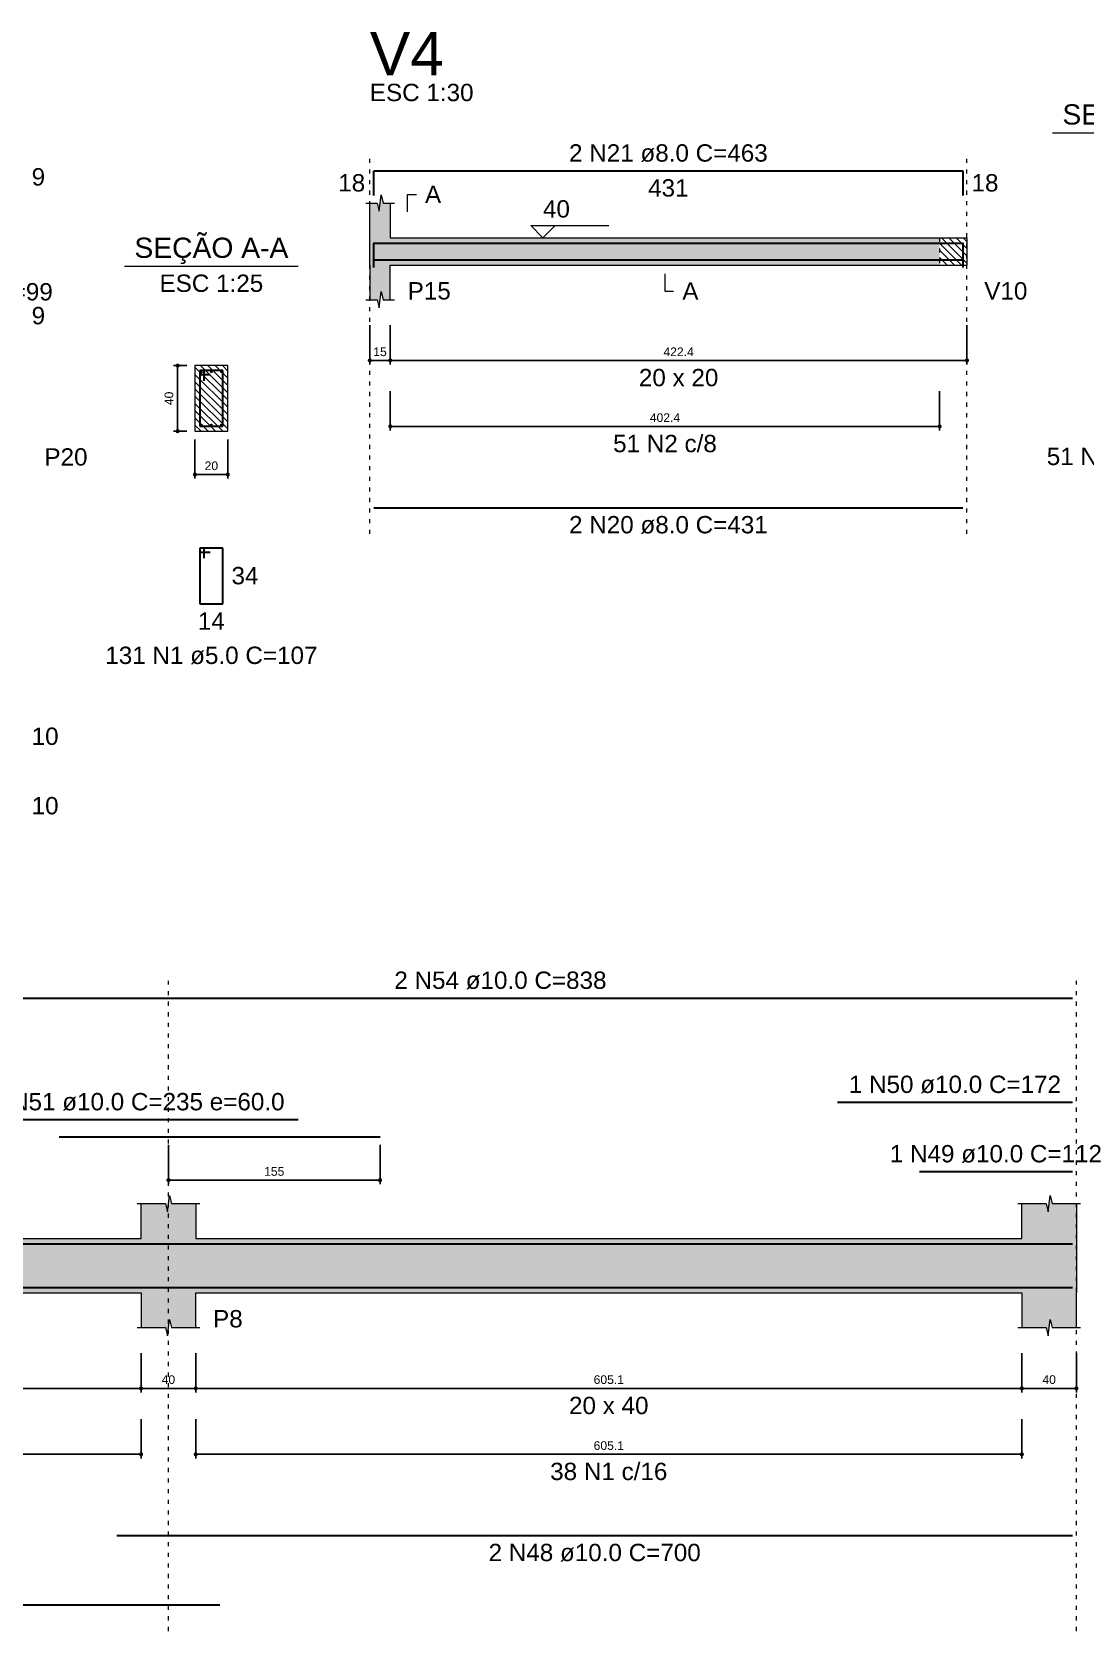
# Model space of a CAD drawing. Header units: millimetres. Extents: x 180 to 11148, y -1598 to 1045.
# Drawn here: x 1585.1 to 1610.82, y 5.5 to 44.54 of the extents above; entities that cross this region are included whole.
import ezdxf

# ---------------------------------------------------------------- set-up
doc = ezdxf.new("R2010")
doc.units = ezdxf.units.MM
doc.header["$MEASUREMENT"] = 0
doc.linetypes.add('DOT2', pattern=[3.175, 0, -3.175])
for name, color, linetype, lineweight in [('Descrição da armadura', 7, 'Continuous', 5), ('DT-Barras na forma', 2, 'Continuous', 30), ('DT-Barras no corte', 5, 'Continuous', 5), ('DT-Barras rebatidas', 2, 'Continuous', 30), ('DT-Cotas', 9, 'Continuous', 5), ('DT-Forma', 5, 'Continuous', 5), ('DT-Hachura forma vigas', 252, 'Continuous', 5), ('DT-Hachura intersecção vigas', 9, 'Continuous', 5), ('DT-Hachura seção vigas', 252, 'Continuous', 5), ('DT-Pontilhado', 9, 'DOT2', 5), ('DT-Textos', 7, 'Continuous', 5), ('DT-Título', 3, 'Continuous', 20), ('Textos armaduras', 7, 'Continuous', 5)]:
    doc.layers.add(name, color=color, linetype=linetype, lineweight=lineweight)
doc.styles.add('Arial', font='arial.ttf')
doc.dimstyles.new('UM_25.000000', dxfattribs={"dimtxt": 0.18, "dimasz": 0.1, "dimexe": 0.1, "dimexo": 0.2, "dimgap": 0, "dimtad": 1, "dimtih": 1, "dimtoh": 1, "dimdec": 1, "dimlfac": 25, "dimzin": 0, "dimdsep": 46, "dimtxsty": 'Standard', "dimcen": 0.09, "dimdle": 0.1, "dimadec": 1, "dimazin": 2, "dimtfac": 1, "dimtdec": 4, "dimtofl": 0, "dimtmove": 0, "dimatfit": 3, "dimfxl": 1, "dimtolj": 1, "dimarcsym": 0})
doc.dimstyles.new('UM_30.000000', dxfattribs={"dimtxt": 0.18, "dimasz": 0.1, "dimexe": 0.1, "dimexo": 0.2, "dimgap": 0, "dimtad": 1, "dimtih": 1, "dimtoh": 1, "dimdec": 1, "dimlfac": 30, "dimzin": 0, "dimdsep": 46, "dimtxsty": 'Standard', "dimcen": 0.09, "dimdle": 0.1, "dimadec": 1, "dimazin": 2, "dimtfac": 1, "dimtdec": 4, "dimtofl": 0, "dimtmove": 0, "dimatfit": 3, "dimfxl": 1, "dimtolj": 1, "dimarcsym": 0})
pattern_1 = [(135, (1363.44159, -104.45506), (-0.08838835, -0.08838835), [])]

# ---------------------------------------------------------------- blocks, each defined once
blk = doc.blocks.new('_Dot')
at = {"color": 0, "linetype": 'ByBlock', "lineweight": -2}
blk.add_line((-0.5, 0), (-1, 0), dxfattribs=at)
at = {"color": 0, "linetype": 'ByBlock', "const_width": 0.5}
blk.add_lwpolyline([(-0.25, 0, 1), (0.25, 0, 1)], format="xyb", close=True, dxfattribs=at)
blk = doc.blocks.new('*D281')
at = {"layer": 'Defpoints', "color": 0, "transparency": 16777216}
for p in [(1588.661, 36.399), (1589.084, 36.399), (1589.084, 34.799)]:
    blk.add_point(p, dxfattribs=at)
at = {"layer": 'DT-Cotas', "color": 0, "lineweight": -2, "transparency": 16777216}
for p, q in [((1588.884, 36.399), (1588.561, 36.399)), ((1588.661, 34.899), (1588.661, 36.299)), ((1588.884, 34.799), (1588.561, 34.799))]:
    blk.add_line(p, q, dxfattribs=at)
at = {"layer": 'DT-Cotas', "color": 0, "lineweight": -2, "transparency": 16777216, "xscale": 0.1000000014901161, "yscale": 0.1000000014901161, "zscale": 0.1000000014901161}
for p, rotation in [((1588.661, 36.399), 90), ((1588.661, 34.799), 270)]:
    blk.add_blockref('_Dot', p, dxfattribs=dict(at, rotation=rotation))
at = {"layer": 'DT-Cotas', "transparency": 16777216, "insert": (1588.449, 35.599), "char_height": 0.2118, "attachment_point": 5, "rotation": 90, "style": 'Arial'}
blk.add_mtext('\\A1;40', dxfattribs=at)
blk = doc.blocks.new('*D282')
at = {"layer": 'Defpoints', "color": 0, "transparency": 16777216}
for p in [(1589.084, 34.799), (1589.884, 34.799), (1589.884, 33.74)]:
    blk.add_point(p, dxfattribs=at)
at = {"layer": 'DT-Cotas', "color": 0, "lineweight": -2, "transparency": 16777216}
for p, q in [((1589.084, 34.599), (1589.084, 33.64)), ((1589.884, 34.599), (1589.884, 33.64)), ((1589.184, 33.74), (1589.784, 33.74))]:
    blk.add_line(p, q, dxfattribs=at)
at = {"layer": 'DT-Cotas', "color": 0, "lineweight": -2, "transparency": 16777216, "xscale": 0.1000000014901161, "yscale": 0.1000000014901161, "zscale": 0.1000000014901161, "rotation": 180}
blk.add_blockref('_Dot', (1589.084, 33.74), dxfattribs=at)
at = {"layer": 'DT-Cotas', "color": 0, "lineweight": -2, "transparency": 16777216, "xscale": 0.1000000014901161, "yscale": 0.1000000014901161, "zscale": 0.1000000014901161}
blk.add_blockref('_Dot', (1589.884, 33.74), dxfattribs=at)
at = {"layer": 'DT-Cotas', "transparency": 16777216, "insert": (1589.484, 33.952), "char_height": 0.2118, "attachment_point": 5, "rotation": 0.0057, "style": 'Arial'}
blk.add_mtext('\\A1;20', dxfattribs=at)
blk = doc.blocks.new('*D283')
at = {"layer": 'Defpoints', "color": 0, "transparency": 16777216}
for p in [(1593.353, 37.584), (1593.853, 37.584), (1593.853, 36.525)]:
    blk.add_point(p, dxfattribs=at)
at = {"layer": 'DT-Cotas', "color": 0, "lineweight": -2, "transparency": 16777216}
for p, q in [((1593.353, 37.384), (1593.353, 36.425)), ((1593.853, 37.384), (1593.853, 36.425)), ((1593.453, 36.525), (1593.753, 36.525))]:
    blk.add_line(p, q, dxfattribs=at)
at = {"layer": 'DT-Cotas', "color": 0, "lineweight": -2, "transparency": 16777216, "xscale": 0.1000000014901161, "yscale": 0.1000000014901161, "zscale": 0.1000000014901161, "rotation": 180}
blk.add_blockref('_Dot', (1593.353, 36.525), dxfattribs=at)
at = {"layer": 'DT-Cotas', "color": 0, "lineweight": -2, "transparency": 16777216, "xscale": 0.1000000014901161, "yscale": 0.1000000014901161, "zscale": 0.1000000014901161}
blk.add_blockref('_Dot', (1593.853, 36.525), dxfattribs=at)
at = {"layer": 'DT-Cotas', "transparency": 16777216, "insert": (1593.603, 36.736), "char_height": 0.2118, "attachment_point": 5, "rotation": 0.0057, "style": 'Arial'}
blk.add_mtext('\\A1;15', dxfattribs=at)
blk = doc.blocks.new('*D284')
at = {"layer": 'Defpoints', "color": 0, "transparency": 16777216}
for p in [(1593.853, 37.584), (1607.933, 37.584), (1607.933, 36.525)]:
    blk.add_point(p, dxfattribs=at)
at = {"layer": 'DT-Cotas', "color": 0, "lineweight": -2, "transparency": 16777216}
for p, q in [((1593.853, 37.384), (1593.853, 36.425)), ((1607.933, 37.384), (1607.933, 36.425)), ((1593.953, 36.525), (1607.833, 36.525))]:
    blk.add_line(p, q, dxfattribs=at)
at = {"layer": 'DT-Cotas', "color": 0, "lineweight": -2, "transparency": 16777216, "xscale": 0.1000000014901161, "yscale": 0.1000000014901161, "zscale": 0.1000000014901161, "rotation": 180}
blk.add_blockref('_Dot', (1593.853, 36.525), dxfattribs=at)
at = {"layer": 'DT-Cotas', "color": 0, "lineweight": -2, "transparency": 16777216, "xscale": 0.1000000014901161, "yscale": 0.1000000014901161, "zscale": 0.1000000014901161}
blk.add_blockref('_Dot', (1607.933, 36.525), dxfattribs=at)
at = {"layer": 'DT-Cotas', "transparency": 16777216, "insert": (1600.893, 36.736), "char_height": 0.2118, "attachment_point": 5, "rotation": 0.0057, "style": 'Arial'}
blk.add_mtext('\\A1;422.4', dxfattribs=at)
blk = doc.blocks.new('*D285')
at = {"layer": 'Defpoints', "color": 0, "transparency": 16777216}
for p in [(1593.853, 35.974), (1607.266, 35.974), (1607.266, 34.915)]:
    blk.add_point(p, dxfattribs=at)
at = {"layer": 'DT-Cotas', "color": 0, "lineweight": -2, "transparency": 16777216}
for p, q in [((1593.853, 35.774), (1593.853, 34.815)), ((1607.266, 35.774), (1607.266, 34.815)), ((1593.953, 34.915), (1607.166, 34.915))]:
    blk.add_line(p, q, dxfattribs=at)
at = {"layer": 'DT-Cotas', "color": 0, "lineweight": -2, "transparency": 16777216, "xscale": 0.1000000014901161, "yscale": 0.1000000014901161, "zscale": 0.1000000014901161, "rotation": 180}
blk.add_blockref('_Dot', (1593.853, 34.915), dxfattribs=at)
at = {"layer": 'DT-Cotas', "color": 0, "lineweight": -2, "transparency": 16777216, "xscale": 0.1000000014901161, "yscale": 0.1000000014901161, "zscale": 0.1000000014901161}
blk.add_blockref('_Dot', (1607.266, 34.915), dxfattribs=at)
at = {"layer": 'DT-Cotas', "transparency": 16777216, "insert": (1600.56, 35.127), "char_height": 0.2118, "attachment_point": 5, "rotation": 0.0057, "style": 'Arial'}
blk.add_mtext('\\A1;402.4', dxfattribs=at)
blk = doc.blocks.new('*D337')
at = {"layer": 'Defpoints', "color": 0, "transparency": 16777216}
for p in [(1567.442, 12.487), (1587.769, 12.487), (1587.769, 11.428)]:
    blk.add_point(p, dxfattribs=at)
at = {"layer": 'DT-Cotas', "color": 0, "lineweight": -2, "transparency": 16777216}
for p, q in [((1567.442, 12.287), (1567.442, 11.328)), ((1587.769, 12.287), (1587.769, 11.328)), ((1567.542, 11.428), (1587.669, 11.428))]:
    blk.add_line(p, q, dxfattribs=at)
at = {"layer": 'DT-Cotas', "color": 0, "lineweight": -2, "transparency": 16777216, "xscale": 0.1000000014901161, "yscale": 0.1000000014901161, "zscale": 0.1000000014901161, "rotation": 180}
blk.add_blockref('_Dot', (1567.442, 11.428), dxfattribs=at)
at = {"layer": 'DT-Cotas', "color": 0, "lineweight": -2, "transparency": 16777216, "xscale": 0.1000000014901161, "yscale": 0.1000000014901161, "zscale": 0.1000000014901161}
blk.add_blockref('_Dot', (1587.769, 11.428), dxfattribs=at)
at = {"layer": 'DT-Cotas', "transparency": 16777216, "insert": (1577.605, 11.64), "char_height": 0.2118, "attachment_point": 5, "rotation": 0.0057, "style": 'Arial'}
blk.add_mtext('\\A1;609.8', dxfattribs=at)
blk = doc.blocks.new('*D338')
at = {"layer": 'Defpoints', "color": 0, "transparency": 16777216}
for p in [(1587.769, 12.487), (1589.102, 12.487), (1589.102, 11.428)]:
    blk.add_point(p, dxfattribs=at)
at = {"layer": 'DT-Cotas', "color": 0, "lineweight": -2, "transparency": 16777216}
for p, q in [((1587.769, 12.287), (1587.769, 11.328)), ((1589.102, 12.287), (1589.102, 11.328)), ((1587.869, 11.428), (1589.002, 11.428))]:
    blk.add_line(p, q, dxfattribs=at)
at = {"layer": 'DT-Cotas', "color": 0, "lineweight": -2, "transparency": 16777216, "xscale": 0.1000000014901161, "yscale": 0.1000000014901161, "zscale": 0.1000000014901161, "rotation": 180}
blk.add_blockref('_Dot', (1587.769, 11.428), dxfattribs=at)
at = {"layer": 'DT-Cotas', "color": 0, "lineweight": -2, "transparency": 16777216, "xscale": 0.1000000014901161, "yscale": 0.1000000014901161, "zscale": 0.1000000014901161}
blk.add_blockref('_Dot', (1589.102, 11.428), dxfattribs=at)
at = {"layer": 'DT-Cotas', "transparency": 16777216, "insert": (1588.435, 11.64), "char_height": 0.2118, "attachment_point": 5, "rotation": 0.0057, "style": 'Arial'}
blk.add_mtext('\\A1;40', dxfattribs=at)
blk = doc.blocks.new('*D339')
at = {"layer": 'Defpoints', "color": 0, "transparency": 16777216}
for p in [(1589.102, 12.487), (1609.273, 12.487), (1609.273, 11.428)]:
    blk.add_point(p, dxfattribs=at)
at = {"layer": 'DT-Cotas', "color": 0, "lineweight": -2, "transparency": 16777216}
for p, q in [((1589.102, 12.287), (1589.102, 11.328)), ((1609.273, 12.287), (1609.273, 11.328)), ((1589.202, 11.428), (1609.173, 11.428))]:
    blk.add_line(p, q, dxfattribs=at)
at = {"layer": 'DT-Cotas', "color": 0, "lineweight": -2, "transparency": 16777216, "xscale": 0.1000000014901161, "yscale": 0.1000000014901161, "zscale": 0.1000000014901161, "rotation": 180}
blk.add_blockref('_Dot', (1589.102, 11.428), dxfattribs=at)
at = {"layer": 'DT-Cotas', "color": 0, "lineweight": -2, "transparency": 16777216, "xscale": 0.1000000014901161, "yscale": 0.1000000014901161, "zscale": 0.1000000014901161}
blk.add_blockref('_Dot', (1609.273, 11.428), dxfattribs=at)
at = {"layer": 'DT-Cotas', "transparency": 16777216, "insert": (1599.188, 11.64), "char_height": 0.2118, "attachment_point": 5, "rotation": 0.0057, "style": 'Arial'}
blk.add_mtext('\\A1;605.1', dxfattribs=at)
blk = doc.blocks.new('*D340')
at = {"layer": 'Defpoints', "color": 0, "transparency": 16777216}
for p in [(1609.273, 12.487), (1610.607, 12.487), (1610.607, 11.428)]:
    blk.add_point(p, dxfattribs=at)
at = {"layer": 'DT-Cotas', "color": 0, "lineweight": -2, "transparency": 16777216}
for p, q in [((1609.273, 12.287), (1609.273, 11.328)), ((1610.607, 12.287), (1610.607, 11.328)), ((1609.373, 11.428), (1610.507, 11.428))]:
    blk.add_line(p, q, dxfattribs=at)
at = {"layer": 'DT-Cotas', "color": 0, "lineweight": -2, "transparency": 16777216, "xscale": 0.1000000014901161, "yscale": 0.1000000014901161, "zscale": 0.1000000014901161, "rotation": 180}
blk.add_blockref('_Dot', (1609.273, 11.428), dxfattribs=at)
at = {"layer": 'DT-Cotas', "color": 0, "lineweight": -2, "transparency": 16777216, "xscale": 0.1000000014901161, "yscale": 0.1000000014901161, "zscale": 0.1000000014901161}
blk.add_blockref('_Dot', (1610.607, 11.428), dxfattribs=at)
at = {"layer": 'DT-Cotas', "transparency": 16777216, "insert": (1609.94, 11.64), "char_height": 0.2118, "attachment_point": 5, "rotation": 0.0057, "style": 'Arial'}
blk.add_mtext('\\A1;40', dxfattribs=at)
blk = doc.blocks.new('*D342')
at = {"layer": 'Defpoints', "color": 0, "transparency": 16777216}
for p in [(1567.442, 10.877), (1587.769, 10.877), (1587.769, 9.818)]:
    blk.add_point(p, dxfattribs=at)
at = {"layer": 'DT-Cotas', "color": 0, "lineweight": -2, "transparency": 16777216}
for p, q in [((1567.442, 10.677), (1567.442, 9.718)), ((1587.769, 10.677), (1587.769, 9.718)), ((1567.542, 9.818), (1587.669, 9.818))]:
    blk.add_line(p, q, dxfattribs=at)
at = {"layer": 'DT-Cotas', "color": 0, "lineweight": -2, "transparency": 16777216, "xscale": 0.1000000014901161, "yscale": 0.1000000014901161, "zscale": 0.1000000014901161, "rotation": 180}
blk.add_blockref('_Dot', (1567.442, 9.818), dxfattribs=at)
at = {"layer": 'DT-Cotas', "color": 0, "lineweight": -2, "transparency": 16777216, "xscale": 0.1000000014901161, "yscale": 0.1000000014901161, "zscale": 0.1000000014901161}
blk.add_blockref('_Dot', (1587.769, 9.818), dxfattribs=at)
at = {"layer": 'DT-Cotas', "transparency": 16777216, "insert": (1577.605, 10.03), "char_height": 0.2118, "attachment_point": 5, "rotation": 0.0057, "style": 'Arial'}
blk.add_mtext('\\A1;609.8', dxfattribs=at)
blk = doc.blocks.new('*D343')
at = {"layer": 'Defpoints', "color": 0, "transparency": 16777216}
for p in [(1589.102, 10.877), (1609.273, 10.877), (1609.273, 9.818)]:
    blk.add_point(p, dxfattribs=at)
at = {"layer": 'DT-Cotas', "color": 0, "lineweight": -2, "transparency": 16777216}
for p, q in [((1589.102, 10.677), (1589.102, 9.718)), ((1609.273, 10.677), (1609.273, 9.718)), ((1589.202, 9.818), (1609.173, 9.818))]:
    blk.add_line(p, q, dxfattribs=at)
at = {"layer": 'DT-Cotas', "color": 0, "lineweight": -2, "transparency": 16777216, "xscale": 0.1000000014901161, "yscale": 0.1000000014901161, "zscale": 0.1000000014901161, "rotation": 180}
blk.add_blockref('_Dot', (1589.102, 9.818), dxfattribs=at)
at = {"layer": 'DT-Cotas', "color": 0, "lineweight": -2, "transparency": 16777216, "xscale": 0.1000000014901161, "yscale": 0.1000000014901161, "zscale": 0.1000000014901161}
blk.add_blockref('_Dot', (1609.273, 9.818), dxfattribs=at)
at = {"layer": 'DT-Cotas', "transparency": 16777216, "insert": (1599.188, 10.03), "char_height": 0.2118, "attachment_point": 5, "rotation": 0.0057, "style": 'Arial'}
blk.add_mtext('\\A1;605.1', dxfattribs=at)
blk = doc.blocks.new('*D345')
at = {"layer": 'Defpoints', "color": 0, "transparency": 16777216}
for p in [(1588.435, 17.57), (1593.602, 17.57), (1593.602, 16.511)]:
    blk.add_point(p, dxfattribs=at)
at = {"layer": 'DT-Cotas', "color": 0, "lineweight": -2, "transparency": 16777216}
for p, q in [((1588.435, 17.37), (1588.435, 16.411)), ((1593.602, 17.37), (1593.602, 16.411)), ((1588.535, 16.511), (1593.502, 16.511))]:
    blk.add_line(p, q, dxfattribs=at)
at = {"layer": 'DT-Cotas', "color": 0, "lineweight": -2, "transparency": 16777216, "xscale": 0.1000000014901161, "yscale": 0.1000000014901161, "zscale": 0.1000000014901161, "rotation": 180}
blk.add_blockref('_Dot', (1588.435, 16.511), dxfattribs=at)
at = {"layer": 'DT-Cotas', "color": 0, "lineweight": -2, "transparency": 16777216, "xscale": 0.1000000014901161, "yscale": 0.1000000014901161, "zscale": 0.1000000014901161}
blk.add_blockref('_Dot', (1593.602, 16.511), dxfattribs=at)
at = {"layer": 'DT-Cotas', "transparency": 16777216, "insert": (1591.019, 16.723), "char_height": 0.2118, "attachment_point": 5, "rotation": 0.0057, "style": 'Arial'}
blk.add_mtext('\\A1;155', dxfattribs=at)

msp = doc.modelspace()

# ---------------------------------------------------------------- hatches: boundary and pattern name
at = {"layer": 'DT-Hachura forma vigas', "linetype": 'Continuous'}
for points in [[(1593.8534, 38.8545), (1607.2664, 38.8545), (1607.2664, 39.5211), (1593.8534, 39.5211), (1593.8534, 40.3685), (1593.6784, 40.3685), (1593.6284, 40.5685), (1593.5784, 40.1685), (1593.5284, 40.3685), (1593.3534, 40.3685), (1593.3534, 39.5211), (1593.3534, 38.8545), (1593.3534, 38.0071), (1593.5284, 38.0071), (1593.5784, 37.8071), (1593.6284, 38.2071), (1593.6784, 38.0071), (1593.8534, 38.0071), (1593.8534, 38.8545)], [(1610.6065, 12.9102), (1610.6065, 13.7575), (1610.6065, 15.0909), (1610.6065, 15.9382), (1610.0149, 15.9382), (1609.9649, 16.1382), (1609.9149, 15.7382), (1609.8649, 15.9382), (1609.2732, 15.9382), (1609.2732, 15.0909), (1589.1019, 15.0909), (1589.1019, 15.9382), (1588.5102, 15.9382), (1588.4602, 16.1382), (1588.4102, 15.7382), (1588.3602, 15.9382), (1587.7685, 15.9382), (1587.7685, 15.0909), (1567.4419, 15.0909), (1567.4419, 15.9382), (1566.8502, 15.9382), (1566.8002, 16.1382), (1566.7502, 15.7382), (1566.7002, 15.9382), (1566.1085, 15.9382), (1566.1085, 15.0909), (1545.9442, 15.0909), (1545.9442, 15.9382), (1545.3525, 15.9382), (1545.3025, 16.1382), (1545.2525, 15.7382), (1545.2025, 15.9382), (1544.6109, 15.9382), (1544.6109, 15.0909), (1544.6109, 13.7575), (1544.6109, 12.9102), (1545.2025, 12.9102), (1545.2525, 12.7102), (1545.3025, 13.1102), (1545.3525, 12.9102), (1545.9442, 12.9102), (1545.9442, 13.7575), (1566.1085, 13.7575), (1566.1085, 12.9102), (1566.7002, 12.9102), (1566.7502, 12.7102), (1566.8002, 13.1102), (1566.8502, 12.9102), (1567.4419, 12.9102), (1567.4419, 13.7575), (1587.7685, 13.7575), (1587.7685, 12.9102), (1588.3602, 12.9102), (1588.4102, 12.7102), (1588.4602, 13.1102), (1588.5102, 12.9102), (1589.1019, 12.9102), (1589.1019, 13.7575), (1609.2732, 13.7575), (1609.2732, 12.9102), (1609.8649, 12.9102), (1609.9149, 12.7102), (1609.9649, 13.1102), (1610.0149, 12.9102), (1610.6065, 12.9102)]]:
    msp.add_hatch(color=256, dxfattribs=at).paths.add_polyline_path(points)
at = {"layer": 'DT-Hachura intersecção vigas', "linetype": 'Continuous'}
h = msp.add_hatch(dxfattribs=at)
h.set_pattern_fill('ANSI31', color=256, angle=90, style=0)
h.set_pattern_definition(pattern_1)
h.paths.add_polyline_path([(1607.2664, 38.8545), (1607.9331, 38.8545), (1607.9331, 39.5211), (1607.2664, 39.5211), (1607.2664, 38.8545)])
at = {"layer": 'DT-Hachura seção vigas', "linetype": 'Continuous'}
h = msp.add_hatch(dxfattribs=at)
h.set_pattern_fill('ANSI31', color=256, angle=90, style=0)
h.set_pattern_definition(pattern_1)
h.paths.add_polyline_path([(1589.0844, 34.799), (1589.0844, 34.799), (1589.8844, 34.799), (1589.8844, 36.399), (1589.0844, 36.399), (1589.0844, 34.799)])

# ---------------------------------------------------------------- linework, layer by layer
at = {"layer": 'DT-Barras na forma'}
for p, q in [((1589.3044, 36.279), (1589.2044, 36.279)), ((1589.2044, 36.279), (1589.2044, 34.919)), ((1589.7644, 36.279), (1589.2044, 36.279)), ((1589.2044, 36.279), (1589.2044, 36.179)), ((1589.2044, 36.179), (1589.4544, 36.179)), ((1589.3044, 36.029), (1589.3044, 36.279)), ((1589.7644, 34.919), (1589.7644, 36.279)), ((1589.2044, 34.919), (1589.7644, 34.919))]:
    msp.add_line(p, q, dxfattribs=at)
for points in [[(1593.4534, 38.7913), (1593.4534, 39.3911), (1607.8331, 39.3911), (1607.8331, 38.7916)], [(1593.4534, 38.9845), (1607.8331, 38.9845)], [(1582.5775, 14.9575), (1610.5065, 14.9575)], [(1583.7685, 14.9575), (1591.6019, 14.9575)], [(1585.7685, 14.9575), (1593.6019, 14.9575)], [(1604.7732, 14.9575), (1610.5065, 14.9575)], [(1606.7732, 14.9575), (1610.5065, 14.9575)], [(1565.5196, 13.8909), (1589.6908, 13.8909)], [(1587.1796, 13.8909), (1610.5065, 13.8909)]]:
    msp.add_lwpolyline(points, dxfattribs=at)
at = {"layer": 'DT-Barras no corte'}
for centre in [(1589.2404, 36.243), (1589.4844, 36.243), (1589.7284, 36.243), (1589.2404, 34.955), (1589.4844, 34.955), (1589.7284, 34.955)]:
    msp.add_circle(centre, 0.016, dxfattribs=at)
at = {"layer": 'DT-Barras rebatidas'}
for p, q in [((1593.4534, 40.5563), (1593.4534, 41.1561)), ((1593.4534, 41.1561), (1607.8331, 41.1561)), ((1607.8331, 41.1561), (1607.8331, 40.5566)), ((1593.4534, 32.927), (1607.8331, 32.927)), ((1589.3044, 31.9456), (1589.2044, 31.9456)), ((1589.2044, 31.9456), (1589.2044, 30.5856)), ((1589.7644, 31.9456), (1589.2044, 31.9456)), ((1589.2044, 31.9456), (1589.2044, 31.8456)), ((1589.2044, 31.8456), (1589.4544, 31.8456)), ((1589.3044, 31.6956), (1589.3044, 31.9456)), ((1589.7644, 30.5856), (1589.7644, 31.9456)), ((1589.2044, 30.5856), (1589.7644, 30.5856)), ((1582.5775, 20.9585), (1610.5065, 20.9585)), ((1604.7732, 18.4169), (1610.5065, 18.4169)), ((1583.7685, 17.9933), (1591.6019, 17.9933)), ((1606.7732, 16.7225), (1610.5065, 16.7225)), ((1587.1796, 7.8334), (1610.5065, 7.8334)), ((1565.5196, 6.139), (1589.6908, 6.139))]:
    msp.add_line(p, q, dxfattribs=at)
msp.add_lwpolyline([(1585.7685, 17.5697), (1593.6019, 17.5697)], dxfattribs=at)
at = {"layer": 'DT-Forma'}
for p, q in [((1593.2534, 40.3683), (1593.5284, 40.3683)), ((1593.3534, 39.5211), (1593.3534, 40.3683)), ((1593.5284, 40.3683), (1593.5784, 40.1683)), ((1593.5784, 40.1683), (1593.6284, 40.5683)), ((1593.6284, 40.5683), (1593.6784, 40.3683)), ((1593.6784, 40.3683), (1593.9534, 40.3683)), ((1593.8534, 40.3683), (1593.8534, 39.5211)), ((1593.8534, 39.5211), (1607.2664, 39.5211)), ((1607.2664, 39.5211), (1607.9331, 39.5211)), ((1593.3534, 38.8545), (1593.3534, 38.0073)), ((1593.8534, 38.0073), (1593.8534, 38.8545)), ((1593.8534, 38.8545), (1607.2664, 38.8545)), ((1607.2664, 38.8545), (1607.9331, 38.8545)), ((1593.2534, 38.0073), (1593.5284, 38.0073)), ((1593.5284, 38.0073), (1593.5784, 37.8073)), ((1593.5784, 37.8073), (1593.6284, 38.2073)), ((1593.6284, 38.2073), (1593.6784, 38.0073)), ((1593.6784, 38.0073), (1593.9534, 38.0073)), ((1589.8844, 36.399), (1589.0844, 36.399)), ((1589.0844, 36.399), (1589.0844, 36.399)), ((1589.0844, 36.399), (1589.0844, 34.799)), ((1589.8844, 34.799), (1589.8844, 36.399)), ((1589.8844, 36.399), (1589.8844, 36.399)), ((1589.0844, 34.799), (1589.8844, 34.799)), ((1589.0844, 34.799), (1589.0844, 34.799)), ((1589.8844, 34.799), (1589.8844, 34.799)), ((1588.4102, 15.7381), (1588.4602, 16.1381)), ((1588.4602, 16.1381), (1588.5102, 15.9381)), ((1609.9149, 15.7381), (1609.9649, 16.1381)), ((1609.9649, 16.1381), (1610.0149, 15.9381)), ((1587.6685, 15.9381), (1588.3602, 15.9381)), ((1587.7685, 15.0909), (1587.7685, 15.9381)), ((1588.3602, 15.9381), (1588.4102, 15.7381)), ((1588.5102, 15.9381), (1589.2019, 15.9381)), ((1589.1019, 15.9381), (1589.1019, 15.0909)), ((1609.1732, 15.9381), (1609.8649, 15.9381)), ((1609.2732, 15.0909), (1609.2732, 15.9381)), ((1609.8649, 15.9381), (1609.9149, 15.7381)), ((1610.0149, 15.9381), (1610.7065, 15.9381)), ((1610.6065, 15.9381), (1610.6065, 15.0909)), ((1567.4419, 15.0909), (1587.7685, 15.0909)), ((1589.1019, 15.0909), (1609.2732, 15.0909)), ((1567.4419, 13.7575), (1587.7685, 13.7575)), ((1587.7685, 13.7575), (1587.7685, 12.9103)), ((1589.1019, 12.9103), (1589.1019, 13.7575)), ((1589.1019, 13.7575), (1609.2732, 13.7575)), ((1609.2732, 13.7575), (1609.2732, 12.9103)), ((1610.6065, 12.9103), (1610.6065, 13.7575)), ((1587.6685, 12.9103), (1588.3602, 12.9103)), ((1588.3602, 12.9103), (1588.4102, 12.7103)), ((1588.4102, 12.7103), (1588.4602, 13.1103)), ((1588.4602, 13.1103), (1588.5102, 12.9103)), ((1588.5102, 12.9103), (1589.2019, 12.9103)), ((1609.1732, 12.9103), (1609.8649, 12.9103)), ((1609.8649, 12.9103), (1609.9149, 12.7103)), ((1609.9149, 12.7103), (1609.9649, 13.1103)), ((1609.9649, 13.1103), (1610.0149, 12.9103)), ((1610.0149, 12.9103), (1610.7065, 12.9103))]:
    msp.add_line(p, q, dxfattribs=at)
at = {"layer": 'DT-Forma', "linetype": 'Continuous'}
for p, q in [((1593.3534, 38.8545), (1593.3534, 39.5211)), ((1607.9331, 39.5211), (1607.9331, 38.8545)), ((1610.6065, 15.0909), (1610.6065, 13.7575))]:
    msp.add_line(p, q, dxfattribs=at)
at = {"layer": 'DT-Pontilhado', "ltscale": 0.05}
for p, q in [((1593.3534, 32.2916), (1593.3534, 41.5797)), ((1607.9331, 32.2916), (1607.9331, 41.5797)), ((1607.2664, 39.5211), (1607.2664, 38.8545)), ((1588.4352, 5.5036), (1588.4352, 21.3821)), ((1610.6065, 5.5036), (1610.6065, 21.3821))]:
    msp.add_line(p, q, dxfattribs=at)
at = {"layer": 'DT-Textos'}
for p, q in [((1610.0253, 42.0843), (1614.2613, 42.0843)), ((1587.3664, 38.8288), (1591.6024, 38.8288))]:
    msp.add_line(p, q, dxfattribs=at)
for points in [[(1594.277, 40.1565), (1594.277, 40.5801), (1594.4888, 40.5801)], [(1597.8773, 39.8177), (1597.5808, 39.5211), (1597.2843, 39.8177), (1599.1905, 39.8177)], [(1600.5599, 38.6427), (1600.5599, 38.2191), (1600.7717, 38.2191)]]:
    msp.add_lwpolyline(points, dxfattribs=at)

# ---------------------------------------------------------------- texts
at = {"layer": 'Descrição da armadura', "linetype": 'Continuous', "char_height": 0.4236, "attachment_point": 8, "line_spacing_factor": 0.798, "style": 'Arial'}
for s, insert, width in [('2 N21 ø8.0 C=463', (1600.6432, 41.3679), 9.7294), ('1 N14 ø8.0 C=99', (1583.3509, 37.9791), 9.069495), ('51 N2 c/8', (1600.5599, 34.2796), 5.078778), ('2 N20 ø8.0 C=431', (1600.6432, 32.2916), 9.7294), ('2 N54 ø10.0 C=838', (1596.542, 21.1703), 10.389305), ('1 N50 ø10.0 C=172', (1607.6399, 18.6287), 10.389305), ('2 N51 ø10.0 C=235 e=60.0', (1587.6852, 18.2051), 14.381181), ('1 N49 ø10.0 C=112', (1608.6399, 16.9343), 10.389305), ('38 N1 c/16', (1599.1875, 9.1826), 5.738683), ('2 N48 ø10.0 C=700', (1598.8431, 7.198), 10.389305)]:
    msp.add_mtext(s, dxfattribs=dict(at, insert=insert, width=width))
at = {"layer": 'Descrição da armadura', "color": 7, "linetype": 'Continuous', "char_height": 0.4236, "attachment_point": 8, "line_spacing_factor": 0.798, "style": 'Arial'}
for s, insert, width in [('51 N2 ø5.0 C=67', (1612.1433, 33.9585), 9.069495), ('131 N1 ø5.0 C=107', (1589.4844, 29.103), 10.389305)]:
    msp.add_mtext(s, dxfattribs=dict(at, insert=insert, width=width))
at = {"layer": 'DT-Textos', "line_spacing_factor": 0.798, "style": 'Arial'}
for s, insert, char_height, width, attachment_point in [('ESC 1:30', (1593.3534, 42.8505), 0.4236, 4.729993, 7), ('SEÇÃO A-A', (1612.1436, 42.1329), 0.4942, 8.023973, 8), ('A', (1594.7006, 40.3683), 0.4236, 0.737072, 7), ('40', (1597.5808, 40.0083), 0.4236, 1.229172, 7), ('SEÇÃO A-A', (1589.4846, 38.8779), 0.4942, 8.023973, 8), ('ESC 1:25', (1589.4844, 38.1934), 0.4236, 4.729993, 8), ('P15', (1594.277, 38.0073), 0.4236, 1.966244, 7), ('A', (1600.9835, 38.0073), 0.4236, 0.737072, 7), ('V10', (1608.3567, 38.0073), 0.4236, 1.966244, 7), ('20 x 20', (1600.8932, 35.8893), 0.4236, 3.624925, 8), ('P20', (1585.4078, 33.9518), 0.4236, 1.966244, 7), ('P8', (1589.5255, 12.9103), 0.4236, 1.351658, 7), ('20 x 40', (1599.1875, 10.7923), 0.4236, 3.624925, 8)]:
    msp.add_mtext(s, dxfattribs=dict(at, insert=insert, char_height=char_height, width=width, attachment_point=attachment_point))
at = {"layer": 'DT-Título', "insert": (1593.3534, 43.4859), "char_height": 1.059, "width": 3.604421, "attachment_point": 7, "line_spacing_factor": 0.798, "style": 'Arial'}
msp.add_mtext('V4', dxfattribs=at)
at = {"layer": 'Textos armaduras', "linetype": 'Continuous', "char_height": 0.4236, "attachment_point": 7, "line_spacing_factor": 0.798, "style": 'Arial'}
for s, insert, width in [('9', (1585.096, 40.791), 0.659905), ('18', (1592.5817, 40.6444), 1.31981), ('18', (1608.0449, 40.6446), 1.31981), ('431', (1600.1483, 40.5207), 1.979715), ('9', (1585.096, 37.4022), 0.659905), ('10', (1585.096, 27.132), 1.31981), ('10', (1585.096, 25.4376), 1.31981)]:
    msp.add_mtext(s, dxfattribs=dict(at, insert=insert, width=width))
at = {"layer": 'Textos armaduras', "color": 7, "linetype": 'Continuous', "char_height": 0.4236, "width": 1.31981, "attachment_point": 7, "line_spacing_factor": 0.798, "style": 'Arial'}
for s, insert in [('34', (1589.9762, 31.0538)), ('14', (1589.1544, 29.9502))]:
    msp.add_mtext(s, dxfattribs=dict(at, insert=insert))

# ---------------------------------------------------------------- dimensions: what is measured, and where the dimension line sits
at = {"layer": 'DT-Cotas'}
for base, p1, p2, dimstyle, override, picture, middle in [((1593.8534, 36.5247), (1593.3534, 37.5837), (1593.8534, 37.5837), 'UM_30.000000', {"dimtxt": 0.2118, "dimasz": 0.1, "dimexe": 0.1, "dimexo": 0.2, "dimtad": 1, "dimtih": 0, "dimtoh": 0, "dimdec": 1, "dimlfac": 30, "dimzin": 8, "dimtxsty": 'Arial', "dimblk": 'Dot', "dimblk1": 'Dot', "dimblk2": 'Dot', "dimsah": 1, "dimdle": 0.1, "dimse1": 0, "dimse2": 0, "dimclrt": 256, "dimadec": 1, "dimazin": 3, "dimtmove": 2, "dimldrblk": 'Dot'}, '*D283', (1593.6034, 36.7365)), ((1607.9331, 36.5247), (1593.8534, 37.5837), (1607.9331, 37.5837), 'UM_30.000000', {"dimtxt": 0.2118, "dimasz": 0.1, "dimexe": 0.1, "dimexo": 0.2, "dimtad": 1, "dimtih": 0, "dimtoh": 0, "dimdec": 1, "dimlfac": 30, "dimzin": 8, "dimtxsty": 'Arial', "dimblk": 'Dot', "dimblk1": 'Dot', "dimblk2": 'Dot', "dimsah": 1, "dimdle": 0.1, "dimse1": 0, "dimse2": 0, "dimclrt": 256, "dimadec": 1, "dimazin": 3, "dimtmove": 2, "dimldrblk": 'Dot'}, '*D284', (1600.8932, 36.7365)), ((1607.2664, 34.915), (1593.8534, 35.974), (1607.2664, 35.974), 'UM_30.000000', {"dimtxt": 0.2118, "dimasz": 0.1, "dimexe": 0.1, "dimexo": 0.2, "dimtad": 1, "dimtih": 0, "dimtoh": 0, "dimdec": 1, "dimlfac": 30, "dimzin": 8, "dimtxsty": 'Arial', "dimblk": 'Dot', "dimblk1": 'Dot', "dimblk2": 'Dot', "dimsah": 1, "dimdle": 0.1, "dimse1": 0, "dimse2": 0, "dimclrt": 256, "dimadec": 1, "dimazin": 3, "dimtmove": 2, "dimldrblk": 'Dot'}, '*D285', (1600.5599, 35.1268)), ((1589.8844, 33.74), (1589.0844, 34.799), (1589.8844, 34.799), 'UM_25.000000', {"dimtxt": 0.2118, "dimasz": 0.1, "dimexe": 0.1, "dimexo": 0.2, "dimtad": 1, "dimtih": 0, "dimtoh": 0, "dimdec": 1, "dimlfac": 25, "dimzin": 8, "dimtxsty": 'Arial', "dimblk": 'Dot', "dimblk1": 'Dot', "dimblk2": 'Dot', "dimsah": 1, "dimdle": 0.1, "dimse1": 0, "dimse2": 0, "dimclrt": 256, "dimadec": 1, "dimazin": 3, "dimtmove": 2, "dimldrblk": 'Dot'}, '*D282', (1589.4844, 33.9518)), ((1593.6019, 16.5107), (1588.4352, 17.5697), (1593.6019, 17.5697), 'UM_30.000000', {"dimtxt": 0.2118, "dimasz": 0.1, "dimexe": 0.1, "dimexo": 0.2, "dimtad": 1, "dimtih": 0, "dimtoh": 0, "dimdec": 1, "dimlfac": 30, "dimzin": 8, "dimtxsty": 'Arial', "dimblk": 'Dot', "dimblk1": 'Dot', "dimblk2": 'Dot', "dimsah": 1, "dimdle": 0.1, "dimse1": 0, "dimse2": 0, "dimclrt": 256, "dimadec": 1, "dimazin": 3, "dimtmove": 2, "dimldrblk": 'Dot'}, '*D345', (1591.0185, 16.7225)), ((1587.7685, 11.4277), (1567.4419, 12.4867), (1587.7685, 12.4867), 'UM_30.000000', {"dimtxt": 0.2118, "dimasz": 0.1, "dimexe": 0.1, "dimexo": 0.2, "dimtad": 1, "dimtih": 0, "dimtoh": 0, "dimdec": 1, "dimlfac": 30, "dimzin": 8, "dimtxsty": 'Arial', "dimblk": 'Dot', "dimblk1": 'Dot', "dimblk2": 'Dot', "dimsah": 1, "dimdle": 0.1, "dimse1": 0, "dimse2": 0, "dimclrt": 256, "dimadec": 1, "dimazin": 3, "dimtmove": 2, "dimldrblk": 'Dot'}, '*D337', (1577.6052, 11.6395)), ((1589.1019, 11.4277), (1587.7685, 12.4867), (1589.1019, 12.4867), 'UM_30.000000', {"dimtxt": 0.2118, "dimasz": 0.1, "dimexe": 0.1, "dimexo": 0.2, "dimtad": 1, "dimtih": 0, "dimtoh": 0, "dimdec": 1, "dimlfac": 30, "dimzin": 8, "dimtxsty": 'Arial', "dimblk": 'Dot', "dimblk1": 'Dot', "dimblk2": 'Dot', "dimsah": 1, "dimdle": 0.1, "dimse1": 0, "dimse2": 0, "dimclrt": 256, "dimadec": 1, "dimazin": 3, "dimtmove": 2, "dimldrblk": 'Dot'}, '*D338', (1588.4352, 11.6395)), ((1609.2732, 11.4277), (1589.1019, 12.4867), (1609.2732, 12.4867), 'UM_30.000000', {"dimtxt": 0.2118, "dimasz": 0.1, "dimexe": 0.1, "dimexo": 0.2, "dimtad": 1, "dimtih": 0, "dimtoh": 0, "dimdec": 1, "dimlfac": 30, "dimzin": 8, "dimtxsty": 'Arial', "dimblk": 'Dot', "dimblk1": 'Dot', "dimblk2": 'Dot', "dimsah": 1, "dimdle": 0.1, "dimse1": 0, "dimse2": 0, "dimclrt": 256, "dimadec": 1, "dimazin": 3, "dimtmove": 2, "dimldrblk": 'Dot'}, '*D339', (1599.1875, 11.6395)), ((1610.6065, 11.4277), (1609.2732, 12.4867), (1610.6065, 12.4867), 'UM_30.000000', {"dimtxt": 0.2118, "dimasz": 0.1, "dimexe": 0.1, "dimexo": 0.2, "dimtad": 1, "dimtih": 0, "dimtoh": 0, "dimdec": 1, "dimlfac": 30, "dimzin": 8, "dimtxsty": 'Arial', "dimblk": 'Dot', "dimblk1": 'Dot', "dimblk2": 'Dot', "dimsah": 1, "dimdle": 0.1, "dimse1": 0, "dimse2": 0, "dimclrt": 256, "dimadec": 1, "dimazin": 3, "dimtmove": 2, "dimldrblk": 'Dot'}, '*D340', (1609.9399, 11.6395)), ((1587.7685, 9.818), (1567.4419, 10.877), (1587.7685, 10.877), 'UM_30.000000', {"dimtxt": 0.2118, "dimasz": 0.1, "dimexe": 0.1, "dimexo": 0.2, "dimtad": 1, "dimtih": 0, "dimtoh": 0, "dimdec": 1, "dimlfac": 30, "dimzin": 8, "dimtxsty": 'Arial', "dimblk": 'Dot', "dimblk1": 'Dot', "dimblk2": 'Dot', "dimsah": 1, "dimdle": 0.1, "dimse1": 0, "dimse2": 0, "dimclrt": 256, "dimadec": 1, "dimazin": 3, "dimtmove": 2, "dimldrblk": 'Dot'}, '*D342', (1577.6052, 10.0298)), ((1609.2732, 9.818), (1589.1019, 10.877), (1609.2732, 10.877), 'UM_30.000000', {"dimtxt": 0.2118, "dimasz": 0.1, "dimexe": 0.1, "dimexo": 0.2, "dimtad": 1, "dimtih": 0, "dimtoh": 0, "dimdec": 1, "dimlfac": 30, "dimzin": 8, "dimtxsty": 'Arial', "dimblk": 'Dot', "dimblk1": 'Dot', "dimblk2": 'Dot', "dimsah": 1, "dimdle": 0.1, "dimse1": 0, "dimse2": 0, "dimclrt": 256, "dimadec": 1, "dimazin": 3, "dimtmove": 2, "dimldrblk": 'Dot'}, '*D343', (1599.1875, 10.0298))]:
    dim = msp.add_linear_dim(base=base, p1=p1, p2=p2, dimstyle=dimstyle, override=override, dxfattribs=at)
    dim.commit()
    dim.dimension.update_dxf_attribs({"geometry": picture, "text_midpoint": middle, "dimtype": 160, "text_rotation": 0.00573})
dim = msp.add_linear_dim(base=(1588.6608, 36.399), p1=(1589.0844, 34.799), p2=(1589.0844, 36.399), angle=90, dimstyle='UM_25.000000', override={"dimtxt": 0.2118, "dimasz": 0.1, "dimexe": 0.1, "dimexo": 0.2, "dimtad": 1, "dimtih": 0, "dimtoh": 0, "dimdec": 1, "dimlfac": 25, "dimzin": 8, "dimtxsty": 'Arial', "dimblk": 'Dot', "dimblk1": 'Dot', "dimblk2": 'Dot', "dimsah": 1, "dimdle": 0.1, "dimse1": 0, "dimse2": 0, "dimclrt": 256, "dimadec": 1, "dimazin": 3, "dimtmove": 2, "dimldrblk": 'Dot'}, dxfattribs=at)
dim.commit()
dim.dimension.update_dxf_attribs({"geometry": '*D281', "text_midpoint": (1588.449, 35.599), "dimtype": 160, "text_rotation": 90})

doc.saveas('drawing.dxf')
